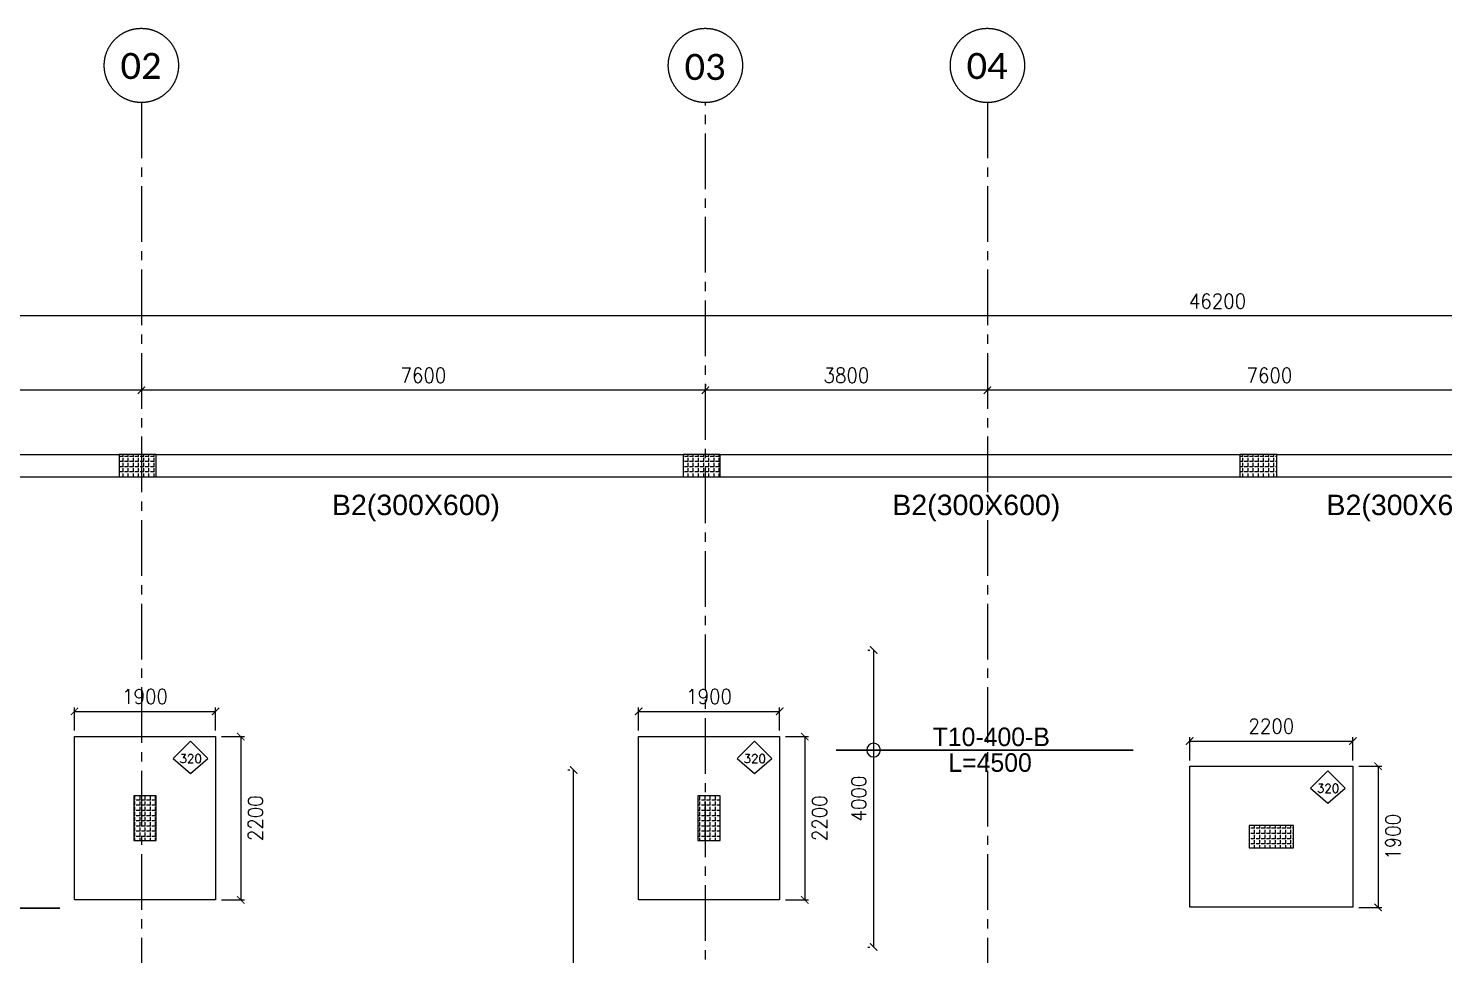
# Model space of a CAD drawing. Header units: millimetres. Extents: x -967280 to 3852, y 2833 to 1955156.
# Drawn here: x -633752 to -614681, y 516299 to 528777 of the extents above; entities that cross this region are included whole.
import ezdxf
from ezdxf.enums import TextEntityAlignment as Align

# ---------------------------------------------------------------- set-up
doc = ezdxf.new("R2010")
doc.units = ezdxf.units.MM
doc.header["$LTSCALE"] = 1000
doc.header["$PDMODE"] = 35
doc.header["$PDSIZE"] = 25
for name, pattern in [('$0$DASHED2', [0.375, 0.25, -0.125]), ('Columns_Structural070816$0$CENTER2', [1.125, 0.75, -0.125, 0.125, -0.125]), ('HRZN_Line-Ptrn-Sold', [9144001.0, 9144000.0, -1])]:
    doc.linetypes.add(name, pattern=pattern)
for name, color, linetype in [('_N-DIM 3', 7, 'Continuous'), ('B05-FIRST FLOOR PLAN$0$STR_ROOF RFT$0$S-SYMB', 30, 'Continuous'), ('S - col hach', 1, 'Continuous'), ('S -Beams', 2, 'Continuous'), ('S-TEXT', 2, 'Continuous'), ('SLAB', 210, 'Continuous')]:
    doc.layers.add(name, color=color, linetype=linetype)
for name, color, linetype, lineweight in [('A-AX-ATT-100', 7, 'HRZN_Line-Ptrn-Sold', 18), ('S - column', 6, 'Continuous', 60), ('ST-000-AXIS', 9, 'Columns_Structural070816$0$CENTER2', 9), ('ST-203-SLAB-TXT', 7, 'Continuous', 30), ('ST-RFT-BOT', 2, '$0$DASHED2', 30)]:
    doc.layers.add(name, color=color, linetype=linetype, lineweight=lineweight)
doc.styles.add('B05-FIRST FLOOR PLAN$0$T25-100', font='STENCIL.shx', dxfattribs={"height": 250})
doc.styles.add('Calibri_2', font='calibri.ttf', dxfattribs={"height": 300})
doc.styles.add('ROMANC', font='romanc.shx')
doc.styles.add('TUNELNO', font='romans.shx', dxfattribs={"width": 0.9})
doc.styles.add('XREF-ST-FRAMING 1ST FLOOR$0$STRECTURAL', font='arial.ttf')
doc.dimstyles.new('Copy(2) of DSEC', dxfattribs={"dimtxt": 200, "dimasz": 100, "dimexe": 50, "dimexo": 80, "dimgap": 100, "dimtad": 1, "dimdec": 0, "dimrnd": 5, "dimzin": 0, "dimdsep": 46, "dimtxsty": 'TUNELNO', "dimblk": 'ARCHTICK', "dimcen": 0.09, "dimclrd": 1, "dimclre": 1, "dimclrt": 3, "dimadec": 0, "dimazin": 0, "dimtfac": 0.78125, "dimtdec": 0, "dimtix": 1, "dimtmove": 2, "dimatfit": 3, "dimldrblk": 'ARCHTICK', "dimfxl": 1, "dimtolj": 1, "dimtzin": 0, "dimarcsym": 0})
pattern_1 = [(90, (-416898.87, -510439.72), (-69.85, 4e-15), [50.8, -19.05]), (180, (-416898.87, -510439.72), (-9e-15, -69.85), [50.8, -19.05])]
pattern_2 = [(90, (613578.686, -423037.37), (-69.85, 4e-15), [50.8, -19.05]), (180, (613578.686, -423037.37), (-9e-15, -69.85), [50.8, -19.05])]

# ---------------------------------------------------------------- blocks, each defined once
blk = doc.blocks.new('_ArchTick')
at = {"color": 0, "linetype": 'ByBlock', "const_width": 0.15}
blk.add_lwpolyline([(-0.5, -0.5), (0.5, 0.5)], dxfattribs=at)
blk = doc.blocks.new('*D1086')
at = {"layer": '_N-DIM 3', "color": 1, "linetype": 'Continuous', "lineweight": -2, "ltscale": 30, "transparency": 16777216}
for p, q in [((-626484, 518787), (-626454, 518787)), ((-626404, 506787), (-626404, 518787)), ((-626484, 506787), (-626454, 506787))]:
    blk.add_line(p, q, dxfattribs=at)
at = {"layer": 'Defpoints', "color": 0, "linetype": 'Continuous', "ltscale": 30, "transparency": 16777216}
for p in [(-626404, 518787), (-626404, 518787), (-626404, 506787)]:
    blk.add_point(p, dxfattribs=at)
at = {"layer": '_N-DIM 3', "color": 1, "linetype": 'Continuous', "lineweight": -2, "ltscale": 30, "transparency": 16777216, "xscale": 100, "yscale": 100, "zscale": 100}
for p, rotation in [((-626404, 518787), 90), ((-626404, 506787), 270)]:
    blk.add_blockref('_ArchTick', p, dxfattribs=dict(at, rotation=rotation))
at = {"layer": '_N-DIM 3', "color": 3, "linetype": 'Continuous', "ltscale": 30, "transparency": 16777216, "insert": (-626604, 512787), "char_height": 200, "attachment_point": 5, "rotation": 90, "style": 'TUNELNO'}
blk.add_mtext('\\A1;12000', dxfattribs=at)
blk = doc.blocks.new('A$C46269fcd new')
at = {"layer": 'S - col hach', "true_color": 0xcd6928}
h = blk.add_hatch(dxfattribs=at)
h.set_pattern_fill('ANGLE', color=32, scale=10, angle=90)
h.set_pattern_definition(pattern_1)
h.paths.add_polyline_path([(8800, 31200), (8500, 31200), (8500, 30600), (8800, 30600)])
h = blk.add_hatch(dxfattribs=at)
h.set_pattern_fill('ANGLE', color=32, scale=10, angle=90)
h.set_pattern_definition(pattern_1)
h.paths.add_polyline_path([(16400, 31200), (16100, 31200), (16100, 30600), (16400, 30600)])
h = blk.add_hatch(dxfattribs=at)
h.set_pattern_fill('ANGLE', color=32, scale=10, angle=90)
h.set_pattern_definition([(90, (-416898.87, -510539.72), (-69.85, 4e-15), [50.8, -19.05]), (180, (-416898.87, -510539.72), (-9e-15, -69.85), [50.8, -19.05])])
h.paths.add_polyline_path([(23525, 30800), (23525, 30500), (24125, 30500), (24125, 30800)])
at = {"layer": 'S - column', "lineweight": 15}
for points in [[(8800, 31200), (8500, 31200), (8500, 30600), (8800, 30600)], [(16400, 31200), (16100, 31200), (16100, 30600), (16400, 30600)], [(23525, 30800), (23525, 30500), (24125, 30500), (24125, 30800)]]:
    blk.add_lwpolyline(points, close=True, dxfattribs=at)
blk = doc.blocks.new('str col s')
at = {"layer": 'S - col hach', "true_color": 0xcd6928}
h = blk.add_hatch(dxfattribs=at)
h.set_pattern_fill('ANGLE', color=32, scale=10, angle=90)
h.set_pattern_definition(pattern_2)
h.paths.add_polyline_path([(-18450, -300), (-18450, 0), (-18950, 0), (-18950, -300)])
h = blk.add_hatch(dxfattribs=at)
h.set_pattern_fill('ANGLE', color=32, scale=10, angle=90)
h.set_pattern_definition(pattern_2)
h.paths.add_polyline_path([(-3850, 0), (-3850, -300), (-3350, -300), (-3350, 0)])
h = blk.add_hatch(dxfattribs=at)
h.set_pattern_fill('ANGLE', color=32, scale=10, angle=90)
h.set_pattern_definition(pattern_2)
h.paths.add_polyline_path([(-10850, -300), (-10850, 0), (-11350, 0), (-11350, -300)])
at = {"layer": 'S - column', "lineweight": 15}
for points in [[(-18450, 0), (-18950, 0), (-18950, -300), (-18450, -300)], [(-3350, 0), (-3850, 0), (-3850, -300), (-3350, -300)], [(-10850, 0), (-11350, 0), (-11350, -300), (-10850, -300)]]:
    blk.add_lwpolyline(points, close=True, dxfattribs=at)
blk = doc.blocks.new('*D1434')
at = {"layer": '_N-DIM 3', "color": 1, "linetype": 'Continuous', "lineweight": -2, "ltscale": 30, "transparency": 16777216}
for p, q in [((-625529, 519317), (-625529, 519627)), ((-625529, 519577), (-623629, 519577)), ((-623629, 519317), (-623629, 519627))]:
    blk.add_line(p, q, dxfattribs=at)
at = {"layer": 'Defpoints', "color": 0, "linetype": 'Continuous', "ltscale": 30, "transparency": 16777216}
for p in [(-623629, 519577), (-625529, 519237), (-623629, 519237)]:
    blk.add_point(p, dxfattribs=at)
at = {"layer": '_N-DIM 3', "color": 1, "linetype": 'Continuous', "lineweight": -2, "ltscale": 30, "transparency": 16777216, "xscale": 100, "yscale": 100, "zscale": 100, "rotation": 180}
blk.add_blockref('_ArchTick', (-625529, 519577), dxfattribs=at)
at = {"layer": '_N-DIM 3', "color": 1, "linetype": 'Continuous', "lineweight": -2, "ltscale": 30, "transparency": 16777216, "xscale": 100, "yscale": 100, "zscale": 100}
blk.add_blockref('_ArchTick', (-623629, 519577), dxfattribs=at)
at = {"layer": '_N-DIM 3', "color": 3, "linetype": 'Continuous', "ltscale": 30, "transparency": 16777216, "insert": (-624579, 519777), "char_height": 200, "attachment_point": 5, "style": 'TUNELNO'}
blk.add_mtext('\\A1;1900', dxfattribs=at)
blk = doc.blocks.new('*D1435')
at = {"layer": '_N-DIM 3', "color": 1, "linetype": 'Continuous', "lineweight": -2, "ltscale": 30, "transparency": 16777216}
for p, q in [((-623549, 519237), (-623240, 519237)), ((-623290, 519237), (-623290, 517037)), ((-623549, 517037), (-623240, 517037))]:
    blk.add_line(p, q, dxfattribs=at)
at = {"layer": 'Defpoints', "color": 0, "linetype": 'Continuous', "ltscale": 30, "transparency": 16777216}
for p in [(-623629, 519237), (-623629, 517037), (-623290, 517037)]:
    blk.add_point(p, dxfattribs=at)
at = {"layer": '_N-DIM 3', "color": 1, "linetype": 'Continuous', "lineweight": -2, "ltscale": 30, "transparency": 16777216, "xscale": 100, "yscale": 100, "zscale": 100}
for p, rotation in [((-623290, 519237), 90), ((-623290, 517037), 270)]:
    blk.add_blockref('_ArchTick', p, dxfattribs=dict(at, rotation=rotation))
at = {"layer": '_N-DIM 3', "color": 3, "linetype": 'Continuous', "ltscale": 30, "transparency": 16777216, "insert": (-623090, 518137), "char_height": 200, "attachment_point": 5, "rotation": 90, "style": 'TUNELNO'}
blk.add_mtext('\\A1;2200', dxfattribs=at)
blk = doc.blocks.new('*D1436')
at = {"layer": '_N-DIM 3', "color": 1, "linetype": 'Continuous', "lineweight": -2, "ltscale": 30, "transparency": 16777216}
for p, q in [((-633129, 519317), (-633129, 519627)), ((-633129, 519577), (-631229, 519577)), ((-631229, 519317), (-631229, 519627))]:
    blk.add_line(p, q, dxfattribs=at)
at = {"layer": 'Defpoints', "color": 0, "linetype": 'Continuous', "ltscale": 30, "transparency": 16777216}
for p in [(-631229, 519577), (-633129, 519237), (-631229, 519237)]:
    blk.add_point(p, dxfattribs=at)
at = {"layer": '_N-DIM 3', "color": 1, "linetype": 'Continuous', "lineweight": -2, "ltscale": 30, "transparency": 16777216, "xscale": 100, "yscale": 100, "zscale": 100, "rotation": 180}
blk.add_blockref('_ArchTick', (-633129, 519577), dxfattribs=at)
at = {"layer": '_N-DIM 3', "color": 1, "linetype": 'Continuous', "lineweight": -2, "ltscale": 30, "transparency": 16777216, "xscale": 100, "yscale": 100, "zscale": 100}
blk.add_blockref('_ArchTick', (-631229, 519577), dxfattribs=at)
at = {"layer": '_N-DIM 3', "color": 3, "linetype": 'Continuous', "ltscale": 30, "transparency": 16777216, "insert": (-632179, 519777), "char_height": 200, "attachment_point": 5, "style": 'TUNELNO'}
blk.add_mtext('\\A1;1900', dxfattribs=at)
blk = doc.blocks.new('*D1437')
at = {"layer": '_N-DIM 3', "color": 1, "linetype": 'Continuous', "lineweight": -2, "ltscale": 30, "transparency": 16777216}
for p, q in [((-631149, 519237), (-630840, 519237)), ((-630890, 519237), (-630890, 517037)), ((-631149, 517037), (-630840, 517037))]:
    blk.add_line(p, q, dxfattribs=at)
at = {"layer": 'Defpoints', "color": 0, "linetype": 'Continuous', "ltscale": 30, "transparency": 16777216}
for p in [(-631229, 519237), (-631229, 517037), (-630890, 517037)]:
    blk.add_point(p, dxfattribs=at)
at = {"layer": '_N-DIM 3', "color": 1, "linetype": 'Continuous', "lineweight": -2, "ltscale": 30, "transparency": 16777216, "xscale": 100, "yscale": 100, "zscale": 100}
for p, rotation in [((-630890, 519237), 90), ((-630890, 517037), 270)]:
    blk.add_blockref('_ArchTick', p, dxfattribs=dict(at, rotation=rotation))
at = {"layer": '_N-DIM 3', "color": 3, "linetype": 'Continuous', "ltscale": 30, "transparency": 16777216, "insert": (-630690, 518137), "char_height": 200, "attachment_point": 5, "rotation": 90, "style": 'TUNELNO'}
blk.add_mtext('\\A1;2200', dxfattribs=at)
blk = doc.blocks.new('*D1438')
at = {"layer": '_N-DIM 3', "color": 1, "linetype": 'Continuous', "lineweight": -2, "ltscale": 30, "transparency": 16777216}
for p, q in [((-618104, 518917), (-618104, 519227)), ((-618104, 519177), (-615904, 519177)), ((-615904, 518917), (-615904, 519227))]:
    blk.add_line(p, q, dxfattribs=at)
at = {"layer": 'Defpoints', "color": 0, "linetype": 'Continuous', "ltscale": 30, "transparency": 16777216}
for p in [(-615904, 519177), (-618104, 518837), (-615904, 518837)]:
    blk.add_point(p, dxfattribs=at)
at = {"layer": '_N-DIM 3', "color": 1, "linetype": 'Continuous', "lineweight": -2, "ltscale": 30, "transparency": 16777216, "xscale": 100, "yscale": 100, "zscale": 100, "rotation": 180}
blk.add_blockref('_ArchTick', (-618104, 519177), dxfattribs=at)
at = {"layer": '_N-DIM 3', "color": 1, "linetype": 'Continuous', "lineweight": -2, "ltscale": 30, "transparency": 16777216, "xscale": 100, "yscale": 100, "zscale": 100}
blk.add_blockref('_ArchTick', (-615904, 519177), dxfattribs=at)
at = {"layer": '_N-DIM 3', "color": 3, "linetype": 'Continuous', "ltscale": 30, "transparency": 16777216, "insert": (-617004, 519377), "char_height": 200, "attachment_point": 5, "style": 'TUNELNO'}
blk.add_mtext('\\A1;2200', dxfattribs=at)
blk = doc.blocks.new('*D1439')
at = {"layer": '_N-DIM 3', "color": 1, "linetype": 'Continuous', "lineweight": -2, "ltscale": 30, "transparency": 16777216}
for p, q in [((-615824, 518837), (-615515, 518837)), ((-615565, 518837), (-615565, 516937)), ((-615824, 516937), (-615515, 516937))]:
    blk.add_line(p, q, dxfattribs=at)
at = {"layer": 'Defpoints', "color": 0, "linetype": 'Continuous', "ltscale": 30, "transparency": 16777216}
for p in [(-615904, 518837), (-615904, 516937), (-615565, 516937)]:
    blk.add_point(p, dxfattribs=at)
at = {"layer": '_N-DIM 3', "color": 1, "linetype": 'Continuous', "lineweight": -2, "ltscale": 30, "transparency": 16777216, "xscale": 100, "yscale": 100, "zscale": 100}
for p, rotation in [((-615565, 518837), 90), ((-615565, 516937), 270)]:
    blk.add_blockref('_ArchTick', p, dxfattribs=dict(at, rotation=rotation))
at = {"layer": '_N-DIM 3', "color": 3, "linetype": 'Continuous', "ltscale": 30, "transparency": 16777216, "insert": (-615365, 517887), "char_height": 200, "attachment_point": 5, "rotation": 90, "style": 'TUNELNO'}
blk.add_mtext('\\A1;1900', dxfattribs=at)
blk = doc.blocks.new('*D1116')
at = {"layer": '_N-DIM 3', "color": 1, "linetype": 'Continuous', "lineweight": -2, "ltscale": 30, "transparency": 16777216}
for p, q in [((-622442, 520402), (-622412, 520402)), ((-622362, 520402), (-622362, 516402)), ((-622442, 516402), (-622412, 516402))]:
    blk.add_line(p, q, dxfattribs=at)
at = {"layer": 'Defpoints', "color": 0, "linetype": 'Continuous', "ltscale": 30, "transparency": 16777216}
for p in [(-622362, 520402), (-622362, 516402), (-622362, 516402)]:
    blk.add_point(p, dxfattribs=at)
at = {"layer": '_N-DIM 3', "color": 1, "linetype": 'Continuous', "lineweight": -2, "ltscale": 30, "transparency": 16777216, "xscale": 100, "yscale": 100, "zscale": 100}
for p, rotation in [((-622362, 520402), 90), ((-622362, 516402), 270)]:
    blk.add_blockref('_ArchTick', p, dxfattribs=dict(at, rotation=rotation))
at = {"layer": '_N-DIM 3', "color": 3, "linetype": 'Continuous', "ltscale": 30, "transparency": 16777216, "insert": (-622562, 518402), "char_height": 200, "attachment_point": 5, "rotation": 90, "style": 'TUNELNO'}
blk.add_mtext('\\A1;4000', dxfattribs=at)
blk = doc.blocks.new('*D1492')
at = {"layer": '_N-DIM 3', "color": 1, "linetype": 'Continuous', "lineweight": -2, "ltscale": 30, "transparency": 16777216}
for p, q in [((536899, 747185), (536899, 747155)), ((544499, 747185), (544499, 747155)), ((544499, 747105), (536899, 747105))]:
    blk.add_line(p, q, dxfattribs=at)
at = {"layer": 'Defpoints', "color": 0, "linetype": 'Continuous', "ltscale": 30, "transparency": 16777216}
for p in [(536899, 747105), (536899, 747105), (544499, 747105)]:
    blk.add_point(p, dxfattribs=at)
at = {"layer": '_N-DIM 3', "color": 1, "linetype": 'Continuous', "lineweight": -2, "ltscale": 30, "transparency": 16777216, "xscale": 100, "yscale": 100, "zscale": 100, "rotation": 180}
blk.add_blockref('_ArchTick', (536899, 747105), dxfattribs=at)
at = {"layer": '_N-DIM 3', "color": 1, "linetype": 'Continuous', "lineweight": -2, "ltscale": 30, "transparency": 16777216, "xscale": 100, "yscale": 100, "zscale": 100}
blk.add_blockref('_ArchTick', (544499, 747105), dxfattribs=at)
at = {"layer": '_N-DIM 3', "color": 3, "linetype": 'Continuous', "ltscale": 30, "transparency": 16777216, "insert": (540699, 747305), "char_height": 200, "attachment_point": 5, "style": 'TUNELNO'}
blk.add_mtext('\\A1;7600', dxfattribs=at)
blk = doc.blocks.new('*D1493')
at = {"layer": '_N-DIM 3', "color": 1, "linetype": 'Continuous', "lineweight": -2, "ltscale": 30, "transparency": 16777216}
for p, q in [((533099, 747185), (533099, 747155)), ((536899, 747185), (536899, 747155)), ((536899, 747105), (533099, 747105))]:
    blk.add_line(p, q, dxfattribs=at)
at = {"layer": 'Defpoints', "color": 0, "linetype": 'Continuous', "ltscale": 30, "transparency": 16777216}
for p in [(533099, 747105), (533099, 747105), (536899, 747105)]:
    blk.add_point(p, dxfattribs=at)
at = {"layer": '_N-DIM 3', "color": 1, "linetype": 'Continuous', "lineweight": -2, "ltscale": 30, "transparency": 16777216, "xscale": 100, "yscale": 100, "zscale": 100, "rotation": 180}
blk.add_blockref('_ArchTick', (533099, 747105), dxfattribs=at)
at = {"layer": '_N-DIM 3', "color": 1, "linetype": 'Continuous', "lineweight": -2, "ltscale": 30, "transparency": 16777216, "xscale": 100, "yscale": 100, "zscale": 100}
blk.add_blockref('_ArchTick', (536899, 747105), dxfattribs=at)
at = {"layer": '_N-DIM 3', "color": 3, "linetype": 'Continuous', "ltscale": 30, "transparency": 16777216, "insert": (534999, 747305), "char_height": 200, "attachment_point": 5, "style": 'TUNELNO'}
blk.add_mtext('\\A1;3800', dxfattribs=at)
blk = doc.blocks.new('*D1494')
at = {"layer": '_N-DIM 3', "color": 1, "linetype": 'Continuous', "lineweight": -2, "ltscale": 30, "transparency": 16777216}
for p, q in [((525499, 747185), (525499, 747155)), ((533099, 747185), (533099, 747155)), ((533099, 747105), (525499, 747105))]:
    blk.add_line(p, q, dxfattribs=at)
at = {"layer": 'Defpoints', "color": 0, "linetype": 'Continuous', "ltscale": 30, "transparency": 16777216}
for p in [(525499, 747105), (525499, 747105), (533099, 747105)]:
    blk.add_point(p, dxfattribs=at)
at = {"layer": '_N-DIM 3', "color": 1, "linetype": 'Continuous', "lineweight": -2, "ltscale": 30, "transparency": 16777216, "xscale": 100, "yscale": 100, "zscale": 100, "rotation": 180}
blk.add_blockref('_ArchTick', (525499, 747105), dxfattribs=at)
at = {"layer": '_N-DIM 3', "color": 1, "linetype": 'Continuous', "lineweight": -2, "ltscale": 30, "transparency": 16777216, "xscale": 100, "yscale": 100, "zscale": 100}
blk.add_blockref('_ArchTick', (533099, 747105), dxfattribs=at)
at = {"layer": '_N-DIM 3', "color": 3, "linetype": 'Continuous', "ltscale": 30, "transparency": 16777216, "insert": (529299, 747305), "char_height": 200, "attachment_point": 5, "style": 'TUNELNO'}
blk.add_mtext('\\A1;7600', dxfattribs=at)
blk = doc.blocks.new('*D1495')
at = {"layer": '_N-DIM 3', "color": 1, "linetype": 'Continuous', "lineweight": -2, "ltscale": 30, "transparency": 16777216}
for p, q in [((516899, 747185), (516899, 747155)), ((525499, 747185), (525499, 747155)), ((525499, 747105), (516899, 747105))]:
    blk.add_line(p, q, dxfattribs=at)
at = {"layer": 'Defpoints', "color": 0, "linetype": 'Continuous', "ltscale": 30, "transparency": 16777216}
for p in [(516899, 747105), (516899, 747105), (525499, 747105)]:
    blk.add_point(p, dxfattribs=at)
at = {"layer": '_N-DIM 3', "color": 1, "linetype": 'Continuous', "lineweight": -2, "ltscale": 30, "transparency": 16777216, "xscale": 100, "yscale": 100, "zscale": 100, "rotation": 180}
blk.add_blockref('_ArchTick', (516899, 747105), dxfattribs=at)
at = {"layer": '_N-DIM 3', "color": 1, "linetype": 'Continuous', "lineweight": -2, "ltscale": 30, "transparency": 16777216, "xscale": 100, "yscale": 100, "zscale": 100}
blk.add_blockref('_ArchTick', (525499, 747105), dxfattribs=at)
at = {"layer": '_N-DIM 3', "color": 3, "linetype": 'Continuous', "ltscale": 30, "transparency": 16777216, "insert": (521199, 747305), "char_height": 200, "attachment_point": 5, "style": 'TUNELNO'}
blk.add_mtext('\\A1;8600', dxfattribs=at)
blk = doc.blocks.new('*D1496')
at = {"layer": '_N-DIM 3', "color": 1, "linetype": 'Continuous', "lineweight": -2, "ltscale": 30, "transparency": 16777216}
for p, q in [((516899, 748185), (516899, 748155)), ((563099, 748185), (563099, 748155)), ((563099, 748105), (516899, 748105))]:
    blk.add_line(p, q, dxfattribs=at)
at = {"layer": 'Defpoints', "color": 0, "linetype": 'Continuous', "ltscale": 30, "transparency": 16777216}
for p in [(516899, 748105), (516899, 748105), (563099, 748105)]:
    blk.add_point(p, dxfattribs=at)
at = {"layer": '_N-DIM 3', "color": 1, "linetype": 'Continuous', "lineweight": -2, "ltscale": 30, "transparency": 16777216, "xscale": 100, "yscale": 100, "zscale": 100, "rotation": 180}
blk.add_blockref('_ArchTick', (516899, 748105), dxfattribs=at)
at = {"layer": '_N-DIM 3', "color": 1, "linetype": 'Continuous', "lineweight": -2, "ltscale": 30, "transparency": 16777216, "xscale": 100, "yscale": 100, "zscale": 100}
blk.add_blockref('_ArchTick', (563099, 748105), dxfattribs=at)
at = {"layer": '_N-DIM 3', "color": 3, "linetype": 'Continuous', "ltscale": 30, "transparency": 16777216, "insert": (539999, 748305), "char_height": 200, "attachment_point": 5, "style": 'TUNELNO'}
blk.add_mtext('\\A1;46200', dxfattribs=at)
blk = doc.blocks.new('Grid - HRZN_G-Datm-Grid-Head-1554275-FIRST FLOOR FFL_1_')
at = {"layer": 'A-AX-ATT-100'}
blk.add_circle((0, 0), 5, dxfattribs=at)
blk = doc.blocks.new('AXES-00')
at = {"layer": 'ST-000-AXIS'}
for p, q in [((525498.9, 750979.6), (525498.9, 695813.8)), ((533098.9, 695813.8), (533098.9, 750979.6)), ((536898.9, 750979.6), (536898.9, 695813.8))]:
    blk.add_line(p, q, dxfattribs=at)
at = {"layer": 'A-AX-ATT-100', "xscale": 99.99999999999993, "yscale": 99.99999999999993, "zscale": 99.99999999999993, "rotation": 180}
for p in [(525498.9, 751479.6), (536898.9, 751479.6)]:
    blk.add_blockref('Grid - HRZN_G-Datm-Grid-Head-1554275-FIRST FLOOR FFL_1_', p, dxfattribs=at)
at = {"layer": 'A-AX-ATT-100', "xscale": 99.99999999999993, "yscale": 99.99999999999993, "zscale": 99.99999999999993}
blk.add_blockref('Grid - HRZN_G-Datm-Grid-Head-1554275-FIRST FLOOR FFL_1_', (533098.9, 751479.6), dxfattribs=at)
at = {"layer": 'A-AX-ATT-100', "linetype": 'Continuous', "lineweight": 13, "char_height": 350, "width": 673.417, "attachment_point": 1, "style": 'Calibri_2'}
for s, insert in [('02', (525218, 751647.5)), ('03', (532817.7, 751634.5)), ('04', (536618, 751647.5))]:
    blk.add_mtext(s, dxfattribs=dict(at, insert=insert))
at = {"layer": '_N-DIM 3', "color": 3, "linetype": 'Continuous', "ltscale": 30}
for base, p1, p2, picture, middle in [((516898.9, 748104.7), (563098.9, 748104.7), (516898.9, 748104.7), '*D1496', (539998.9, 748304.7)), ((516898.9, 747104.7), (525498.9, 747104.7), (516898.9, 747104.7), '*D1495', (521198.9, 747304.7)), ((525498.9, 747104.7), (533098.9, 747104.7), (525498.9, 747104.7), '*D1494', (529298.9, 747304.7)), ((533098.9, 747104.7), (536898.9, 747104.7), (533098.9, 747104.7), '*D1493', (534998.9, 747304.7)), ((536898.9, 747104.7), (544498.9, 747104.7), (536898.9, 747104.7), '*D1492', (540698.9, 747304.7))]:
    dim = blk.add_linear_dim(base=base, p1=p1, p2=p2, dimstyle='Copy(2) of DSEC', dxfattribs=at)
    dim.commit()
    dim.dimension.update_dxf_attribs({"geometry": picture, "text_midpoint": middle})

msp = doc.modelspace()

# ---------------------------------------------------------------- linework, layer by layer
at = {"layer": 'B05-FIRST FLOOR PLAN$0$STR_ROOF RFT$0$S-SYMB', "extrusion": (0, 0, -1)}
msp.add_circle((622362.2, 519055.7), 92.8, dxfattribs=at)
at = {"layer": 'S -Beams', "ltscale": 30}
for p, q in [((-639828.7, 523037.4), (-632528.7, 523037.4)), ((-632028.7, 523037.4), (-624928.7, 523037.4)), ((-624428.7, 523037.4), (-617428.7, 523037.4)), ((-616928.7, 523037.4), (-613328.7, 523037.4)), ((-639828.7, 522737.4), (-632528.7, 522737.4)), ((-632028.7, 522737.4), (-624928.7, 522737.4)), ((-624428.7, 522737.4), (-617428.7, 522737.4)), ((-616928.7, 522737.4), (-613328.7, 522737.4))]:
    msp.add_line(p, q, dxfattribs=at)
at = {"layer": 'S-TEXT', "color": 7, "true_color": 0xffffff}
for points in [[(-631567.2, 518738.9), (-631334.9, 518941.2), (-631567.2, 519173.5), (-631799.4, 518941.2)], [(-623967.2, 518738.9), (-623734.9, 518941.2), (-623967.2, 519173.5), (-624199.4, 518941.2)], [(-616242.4, 518338.9), (-616010.1, 518541.2), (-616242.4, 518773.5), (-616474.7, 518541.2)]]:
    msp.add_lwpolyline(points, close=True, dxfattribs=at)
at = {"layer": 'SLAB', "color": 2, "linetype": 'Continuous', "ltscale": 30}
for points in [[(-633128.7, 519237.4), (-631228.7, 519237.4), (-631228.7, 517037.4), (-633128.7, 517037.4)], [(-625528.7, 519237.4), (-623628.7, 519237.4), (-623628.7, 517037.4), (-625528.7, 517037.4)], [(-618103.9, 518837.4), (-615903.9, 518837.4), (-615903.9, 516937.4), (-618103.9, 516937.4)]]:
    msp.add_lwpolyline(points, close=True, dxfattribs=at)
at = {"layer": 'ST-RFT-BOT', "ltscale": 30}
for p, q in [((-618866.3, 519055.7), (-622866.3, 519055.7)), ((-633328.7, 516923.8), (-637828.7, 516923.8))]:
    msp.add_line(p, q, dxfattribs=at)

# ---------------------------------------------------------------- block references
at = {"layer": 'S - column', "color": 7, "true_color": 0xffffff}
msp.add_blockref('A$C46269fcd new', (-640828.7, 487237.4), dxfattribs=at)
at = {"layer": 'S -Beams'}
msp.add_blockref('AXES-00', (-1157727.6, -223202.4), dxfattribs=at)
at = {"layer": 'ST-RFT-BOT', "color": 1, "linetype": 'Continuous'}
msp.add_blockref('str col s', (-613578.7, 523037.4), dxfattribs=at)

# ---------------------------------------------------------------- texts
at = {"layer": 'S-TEXT', "color": 3, "char_height": 117.6, "attachment_point": 1, "style": 'ROMANC'}
for insert in [(-631715, 518998.8), (-624115, 518998.8), (-616390.2, 518598.8)]:
    msp.add_mtext_dynamic_manual_height_columns('320', width=355714.721, gutter_width=588, heights=[0], dxfattribs=dict(at, insert=insert))
at = {"layer": 'ST-203-SLAB-TXT', "style": 'XREF-ST-FRAMING 1ST FLOOR$0$STRECTURAL'}
for p in [(-628528.7, 522357.6), (-620978.7, 522357.6), (-615128.7, 522357.6)]:
    msp.add_text('B2(300X600)', height=275, dxfattribs=at).set_placement(p, align=Align.MIDDLE_CENTER)
at = {"layer": 'ST-203-SLAB-TXT', "style": 'B05-FIRST FLOOR PLAN$0$T25-100'}
for s, p in [('T10-400-B', (-621567, 519108.5)), ('L=4500', (-621355.6, 518762.1))]:
    msp.add_text(s, height=250, dxfattribs=at).set_placement(p)

# ---------------------------------------------------------------- dimensions: what is measured, and where the dimension line sits
at = {"layer": '_N-DIM 3', "color": 6, "linetype": 'Continuous', "ltscale": 30}
for base, p1, p2, picture, middle in [((-622362, 516401.8), (-622362, 520401.8), (-622362, 516401.8), '*D1116', (-622562, 518401.8)), ((-626404.1, 518787.4), (-626404.1, 506787.4), (-626404.1, 518787.4), '*D1086', (-626604.1, 512787.4))]:
    dim = msp.add_linear_dim(base=base, p1=p1, p2=p2, angle=90, dimstyle='Copy(2) of DSEC', dxfattribs=at)
    dim.commit()
    dim.dimension.update_dxf_attribs({"geometry": picture, "text_midpoint": middle})
for base, p1, p2, picture, middle in [((-631228.7, 519576.5), (-633128.7, 519237.4), (-631228.7, 519237.4), '*D1436', (-632178.7, 519776.5)), ((-623628.7, 519576.5), (-625528.7, 519237.4), (-623628.7, 519237.4), '*D1434', (-624578.7, 519776.5)), ((-615903.9, 519176.5), (-618103.9, 518837.4), (-615903.9, 518837.4), '*D1438', (-617003.9, 519376.5))]:
    dim = msp.add_linear_dim(base=base, p1=p1, p2=p2, dimstyle='Copy(2) of DSEC', dxfattribs=at)
    dim.commit()
    dim.dimension.update_dxf_attribs({"geometry": picture, "text_midpoint": middle})
for base, p1, p2, picture, middle in [((-630889.5, 517037.4), (-631228.7, 519237.4), (-631228.7, 517037.4), '*D1437', (-630689.5, 518137.4)), ((-623289.5, 517037.4), (-623628.7, 519237.4), (-623628.7, 517037.4), '*D1435', (-623089.5, 518137.4)), ((-615564.8, 516937.4), (-615903.9, 518837.4), (-615903.9, 516937.4), '*D1439', (-615364.8, 517887.4))]:
    dim = msp.add_linear_dim(base=base, p1=p1, p2=p2, angle=90, dimstyle='Copy(2) of DSEC', dxfattribs=at)
    dim.commit()
    dim.dimension.update_dxf_attribs({"geometry": picture, "text_midpoint": middle, "dimtype": 160})

doc.saveas('drawing.dxf')
